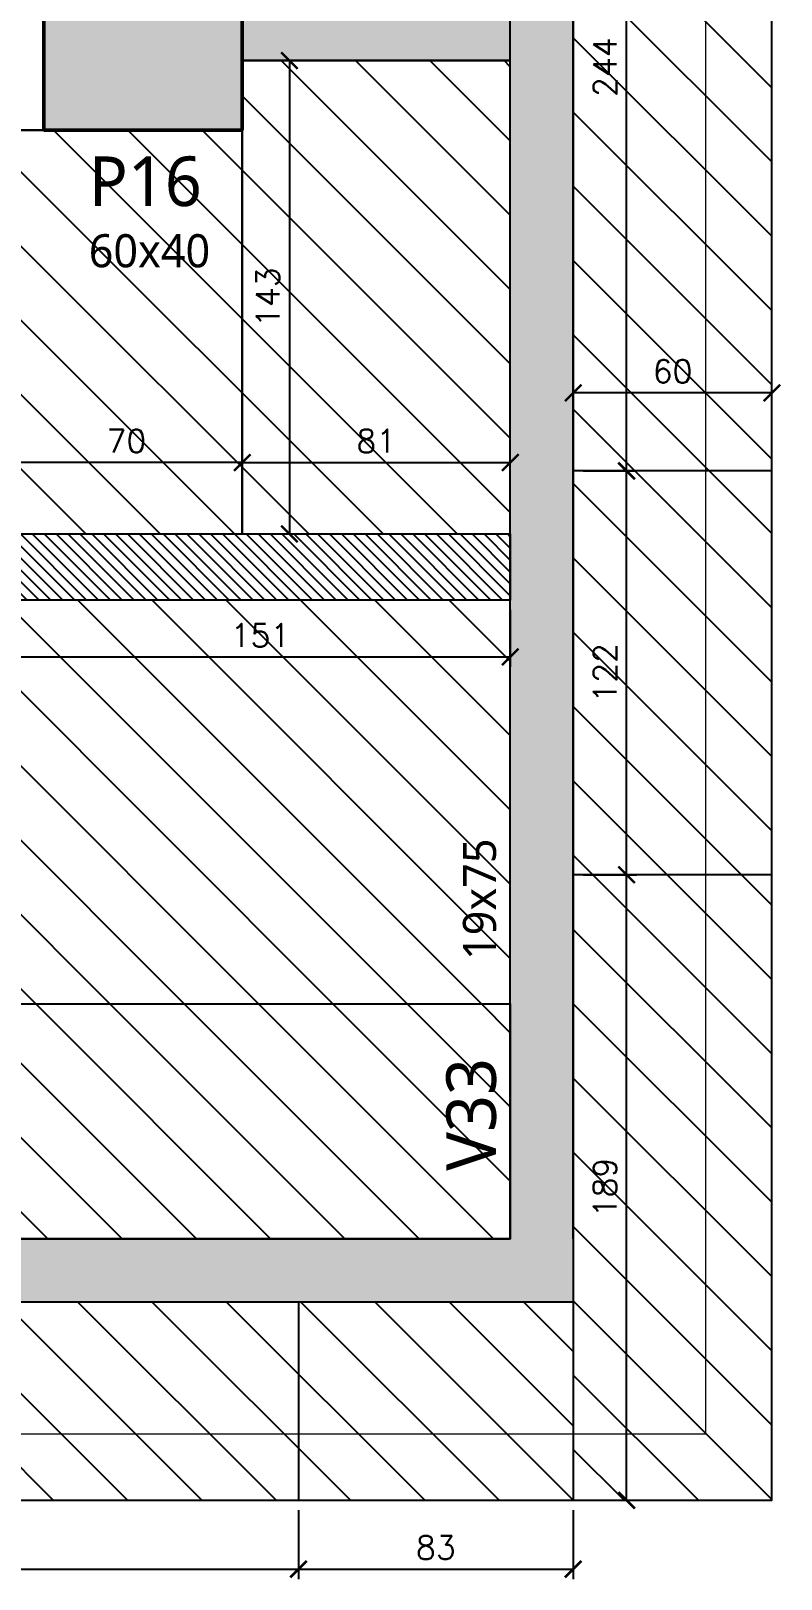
# Model space of a CAD drawing. Extents: x -32107 to -10774, y -8834 to 6017.
# Drawn here: x -28571.6 to -28344.9, y -7550.9 to -7083.2 of the extents above; entities that cross this region are included whole.
import ezdxf

# ---------------------------------------------------------------- set-up
doc = ezdxf.new("R2010")
doc.units = 0
doc.header["$PDMODE"] = 2
doc.header["$PDSIZE"] = 10
doc.layers.get('0').update_dxf_attribs({"lineweight": 13})
doc.layers.get('Defpoints').update_dxf_attribs({"lineweight": 13})
doc.layers.add('A-DETL', color=7, linetype='Continuous', lineweight=18, true_color=0x00a600)
for name, color, linetype, lineweight in [('A-FLOR', 7, 'Continuous', 18), ('S-BEAM', 7, 'Continuous', 18), ('S-BEAM-IDEN', 7, 'Continuous', 9), ('S-COLS', 7, 'Continuous', 18), ('S-COLS-IDEN', 7, 'Continuous', 9)]:
    doc.layers.add(name, color=color, linetype=linetype, lineweight=lineweight)
for name, color, linetype in [('Cota', 4, 'Continuous'), ('Faixa Reesc', 8, 'Continuous'), ('Painéis', 200, 'Continuous'), ('Reaproveitamento', 251, 'Continuous')]:
    doc.layers.add(name, color=color, linetype=linetype)
doc.styles.add('Gadugi', font='gadugi.ttf', dxfattribs={"height": 15})
doc.styles.add('Gadugi_1', font='gadugi.ttf', dxfattribs={"height": 10})
doc.styles.add('ROMANS', font='romans.shx')
doc.dimstyles.new('Cota Paínel', dxfattribs={"dimtxt": 7, "dimasz": 5, "dimexe": 3, "dimexo": 3, "dimgap": 3, "dimtad": 1, "dimdec": 1, "dimzin": 12, "dimdsep": 46, "dimtxsty": 'ROMANS', "dimblk": 'ARCHTICK', "dimcen": 0, "dimclrd": 4, "dimclre": 4, "dimclrt": 1, "dimadec": 1, "dimazin": 3, "dimtfac": 1, "dimtdec": 1, "dimtmove": 0, "dimatfit": 3, "dimldrblk": 'OBLIQUE', "dimfxl": 0, "dimtolj": 1, "dimtzin": 12, "dimarcsym": 0})
pattern_1 = [(135, (47.011, -948.851), (-11.22532, -11.22532), [])]

# ---------------------------------------------------------------- blocks, each defined once
blk = doc.blocks.new('_ArchTick')
at = {"color": 0, "linetype": 'ByBlock', "const_width": 0.15}
blk.add_lwpolyline([(-0.5, -0.5), (0.5, 0.5)], dxfattribs=at)
blk = doc.blocks.new('*D151')
at = {"layer": 'Cota', "color": 4, "lineweight": -2, "transparency": 16777216}
for p, q in [((-28734.71, -7530.14), (-28734.71, -7550.92)), ((-28490.71, -7530.14), (-28490.71, -7550.92)), ((-28734.71, -7547.92), (-28490.71, -7547.92))]:
    blk.add_line(p, q, dxfattribs=at)
at = {"layer": 'Defpoints', "color": 0, "transparency": 16777216}
for p in [(-28734.71, -7527.14), (-28490.71, -7527.14), (-28490.71, -7547.92)]:
    blk.add_point(p, dxfattribs=at)
at = {"layer": 'Cota', "color": 4, "lineweight": -2, "transparency": 16777216, "xscale": 5, "yscale": 5, "zscale": 5, "rotation": 180}
blk.add_blockref('_ArchTick', (-28734.71, -7547.92), dxfattribs=at)
at = {"layer": 'Cota', "color": 4, "lineweight": -2, "transparency": 16777216, "xscale": 5, "yscale": 5, "zscale": 5}
blk.add_blockref('_ArchTick', (-28490.71, -7547.92), dxfattribs=at)
at = {"layer": 'Cota', "color": 1, "transparency": 16777216, "insert": (-28612.71, -7541.42), "char_height": 7, "attachment_point": 5, "style": 'ROMANS'}
blk.add_mtext('\\A1;244', dxfattribs=at)
blk = doc.blocks.new('_OBLIQUE')
at = {"color": 0, "linetype": 'ByBlock', "lineweight": -2}
for p, q in [((0, 0), (-1, 0)), ((-0.5, -0.5), (0.5, 0.5))]:
    blk.add_line(p, q, dxfattribs=at)
blk = doc.blocks.new('*D152')
at = {"layer": 'Cota', "color": 4, "lineweight": -2, "transparency": 16777216}
for p, q in [((-28490.71, -7530.14), (-28490.71, -7550.92)), ((-28407.71, -7530.14), (-28407.71, -7550.92)), ((-28490.71, -7547.92), (-28407.71, -7547.92))]:
    blk.add_line(p, q, dxfattribs=at)
at = {"layer": 'Defpoints', "color": 0, "transparency": 16777216}
for p in [(-28490.71, -7527.14), (-28407.71, -7527.14), (-28407.71, -7547.92)]:
    blk.add_point(p, dxfattribs=at)
at = {"layer": 'Cota', "color": 4, "lineweight": -2, "transparency": 16777216, "xscale": 5, "yscale": 5, "zscale": 5, "rotation": 180}
blk.add_blockref('_ArchTick', (-28490.71, -7547.92), dxfattribs=at)
at = {"layer": 'Cota', "color": 4, "lineweight": -2, "transparency": 16777216, "xscale": 5, "yscale": 5, "zscale": 5}
blk.add_blockref('_ArchTick', (-28407.71, -7547.92), dxfattribs=at)
at = {"layer": 'Cota', "color": 1, "transparency": 16777216, "insert": (-28449.21, -7541.42), "char_height": 7, "attachment_point": 5, "style": 'ROMANS'}
blk.add_mtext('\\A1;83', dxfattribs=at)
blk = doc.blocks.new('*D155')
at = {"layer": 'Cota', "color": 4, "lineweight": -2, "transparency": 16777216}
for p, q in [((-28404.67, -7338.14), (-28388.58, -7338.14)), ((-28391.58, -7527.14), (-28391.58, -7338.14)), ((-28404.67, -7527.14), (-28388.58, -7527.14))]:
    blk.add_line(p, q, dxfattribs=at)
at = {"layer": 'Defpoints', "color": 0, "transparency": 16777216}
for p in [(-28407.67, -7338.14), (-28391.58, -7338.14), (-28407.67, -7527.14)]:
    blk.add_point(p, dxfattribs=at)
at = {"layer": 'Cota', "color": 4, "lineweight": -2, "transparency": 16777216, "xscale": 5, "yscale": 5, "zscale": 5}
for p, rotation in [((-28391.58, -7338.14), 90), ((-28391.58, -7527.14), 270)]:
    blk.add_blockref('_ArchTick', p, dxfattribs=dict(at, rotation=rotation))
at = {"layer": 'Cota', "color": 1, "transparency": 16777216, "insert": (-28398.08, -7432.64), "char_height": 7, "attachment_point": 5, "rotation": 90, "style": 'ROMANS'}
blk.add_mtext('\\A1;189', dxfattribs=at)
blk = doc.blocks.new('*D156')
at = {"layer": 'Cota', "color": 4, "lineweight": -2, "transparency": 16777216}
for p, q in [((-28404.67, -7216.14), (-28388.58, -7216.14)), ((-28391.58, -7338.14), (-28391.58, -7216.14)), ((-28404.67, -7338.14), (-28388.58, -7338.14))]:
    blk.add_line(p, q, dxfattribs=at)
at = {"layer": 'Defpoints', "color": 0, "transparency": 16777216}
for p in [(-28407.67, -7216.14), (-28391.58, -7216.14), (-28407.67, -7338.14)]:
    blk.add_point(p, dxfattribs=at)
at = {"layer": 'Cota', "color": 4, "lineweight": -2, "transparency": 16777216, "xscale": 5, "yscale": 5, "zscale": 5}
for p, rotation in [((-28391.58, -7216.14), 90), ((-28391.58, -7338.14), 270)]:
    blk.add_blockref('_ArchTick', p, dxfattribs=dict(at, rotation=rotation))
at = {"layer": 'Cota', "color": 1, "transparency": 16777216, "insert": (-28398.08, -7277.14), "char_height": 7, "attachment_point": 5, "rotation": 90, "style": 'ROMANS'}
blk.add_mtext('\\A1;122', dxfattribs=at)
blk = doc.blocks.new('*D157')
at = {"layer": 'Cota', "color": 4, "lineweight": -2, "transparency": 16777216}
for p, q in [((-28404.67, -6972.14), (-28388.58, -6972.14)), ((-28391.58, -7216.14), (-28391.58, -6972.14)), ((-28404.67, -7216.14), (-28388.58, -7216.14))]:
    blk.add_line(p, q, dxfattribs=at)
at = {"layer": 'Defpoints', "color": 0, "transparency": 16777216}
for p in [(-28407.67, -6972.14), (-28391.58, -6972.14), (-28407.67, -7216.14)]:
    blk.add_point(p, dxfattribs=at)
at = {"layer": 'Cota', "color": 4, "lineweight": -2, "transparency": 16777216, "xscale": 5, "yscale": 5, "zscale": 5}
for p, rotation in [((-28391.58, -6972.14), 90), ((-28391.58, -7216.14), 270)]:
    blk.add_blockref('_ArchTick', p, dxfattribs=dict(at, rotation=rotation))
at = {"layer": 'Cota', "color": 1, "transparency": 16777216, "insert": (-28398.08, -7094.14), "char_height": 7, "attachment_point": 5, "rotation": 90, "style": 'ROMANS'}
blk.add_mtext('\\A1;244', dxfattribs=at)
blk = doc.blocks.new('*D160')
at = {"layer": 'Cota', "color": 4, "lineweight": -2, "transparency": 16777216}
for p, q in [((-28407.67, -7213.14), (-28407.67, -7189.55)), ((-28347.67, -7192.55), (-28407.67, -7192.55)), ((-28347.67, -7213.14), (-28347.67, -7189.55))]:
    blk.add_line(p, q, dxfattribs=at)
at = {"layer": 'Defpoints', "color": 0, "transparency": 16777216}
for p in [(-28407.67, -7192.55), (-28407.67, -7216.14), (-28347.67, -7216.14)]:
    blk.add_point(p, dxfattribs=at)
at = {"layer": 'Cota', "color": 4, "lineweight": -2, "transparency": 16777216, "xscale": 5, "yscale": 5, "zscale": 5, "rotation": 180}
blk.add_blockref('_ArchTick', (-28407.67, -7192.55), dxfattribs=at)
at = {"layer": 'Cota', "color": 4, "lineweight": -2, "transparency": 16777216, "xscale": 5, "yscale": 5, "zscale": 5}
blk.add_blockref('_ArchTick', (-28347.67, -7192.55), dxfattribs=at)
at = {"layer": 'Cota', "color": 1, "transparency": 16777216, "insert": (-28377.67, -7186.05), "char_height": 7, "attachment_point": 5, "style": 'ROMANS'}
blk.add_mtext('\\A1;60', dxfattribs=at)
blk = doc.blocks.new('*D245')
at = {"layer": 'Cota', "color": 4, "lineweight": -2, "transparency": 16777216}
for p, q in [((-28577.71, -7258.14), (-28577.71, -7275.32)), ((-28426.71, -7258.14), (-28426.71, -7275.32)), ((-28577.71, -7272.32), (-28426.71, -7272.32))]:
    blk.add_line(p, q, dxfattribs=at)
at = {"layer": 'Defpoints', "color": 0, "transparency": 16777216}
for p in [(-28577.71, -7255.14), (-28426.71, -7255.14), (-28426.71, -7272.32)]:
    blk.add_point(p, dxfattribs=at)
at = {"layer": 'Cota', "color": 4, "lineweight": -2, "transparency": 16777216, "xscale": 5, "yscale": 5, "zscale": 5, "rotation": 180}
blk.add_blockref('_ArchTick', (-28577.71, -7272.32), dxfattribs=at)
at = {"layer": 'Cota', "color": 4, "lineweight": -2, "transparency": 16777216, "xscale": 5, "yscale": 5, "zscale": 5}
blk.add_blockref('_ArchTick', (-28426.71, -7272.32), dxfattribs=at)
at = {"layer": 'Cota', "color": 1, "transparency": 16777216, "insert": (-28502.21, -7265.82), "char_height": 7, "attachment_point": 5, "style": 'ROMANS'}
blk.add_mtext('\\A1;151', dxfattribs=at)
blk = doc.blocks.new('*D249')
at = {"layer": 'Cota', "color": 4, "lineweight": -2, "transparency": 16777216}
for p, q in [((-28504.71, -7092.14), (-28490.47, -7092.14)), ((-28493.47, -7092.14), (-28493.47, -7235.14)), ((-28504.71, -7235.14), (-28490.47, -7235.14))]:
    blk.add_line(p, q, dxfattribs=at)
at = {"layer": 'Defpoints', "color": 0, "transparency": 16777216}
for p in [(-28507.71, -7092.14), (-28507.71, -7235.14), (-28493.47, -7235.14)]:
    blk.add_point(p, dxfattribs=at)
at = {"layer": 'Cota', "color": 4, "lineweight": -2, "transparency": 16777216, "xscale": 5, "yscale": 5, "zscale": 5}
for p, rotation in [((-28493.47, -7092.14), 90), ((-28493.47, -7235.14), 270)]:
    blk.add_blockref('_ArchTick', p, dxfattribs=dict(at, rotation=rotation))
at = {"layer": 'Cota', "color": 1, "transparency": 16777216, "insert": (-28499.97, -7163.64), "char_height": 7, "attachment_point": 5, "rotation": 90, "style": 'ROMANS'}
blk.add_mtext('\\A1;143', dxfattribs=at)
blk = doc.blocks.new('*D250')
at = {"layer": 'Cota', "color": 4, "lineweight": -2, "transparency": 16777216}
for p, q in [((-28507.71, -7232.14), (-28507.71, -7210.59)), ((-28426.71, -7232.14), (-28426.71, -7210.59)), ((-28507.71, -7213.59), (-28426.71, -7213.59))]:
    blk.add_line(p, q, dxfattribs=at)
at = {"layer": 'Defpoints', "color": 0, "transparency": 16777216}
for p in [(-28426.71, -7213.59), (-28507.71, -7235.14), (-28426.71, -7235.14)]:
    blk.add_point(p, dxfattribs=at)
at = {"layer": 'Cota', "color": 4, "lineweight": -2, "transparency": 16777216, "xscale": 5, "yscale": 5, "zscale": 5, "rotation": 180}
blk.add_blockref('_ArchTick', (-28507.71, -7213.59), dxfattribs=at)
at = {"layer": 'Cota', "color": 4, "lineweight": -2, "transparency": 16777216, "xscale": 5, "yscale": 5, "zscale": 5}
blk.add_blockref('_ArchTick', (-28426.71, -7213.59), dxfattribs=at)
at = {"layer": 'Cota', "color": 1, "transparency": 16777216, "insert": (-28467.21, -7207.09), "char_height": 7, "attachment_point": 5, "style": 'ROMANS'}
blk.add_mtext('\\A1;81', dxfattribs=at)
blk = doc.blocks.new('*D251')
at = {"layer": 'Cota', "color": 4, "lineweight": -2, "transparency": 16777216}
for p, q in [((-28577.71, -7232.14), (-28577.71, -7210.59)), ((-28507.71, -7232.14), (-28507.71, -7210.59)), ((-28507.71, -7213.59), (-28577.71, -7213.59))]:
    blk.add_line(p, q, dxfattribs=at)
at = {"layer": 'Defpoints', "color": 0, "transparency": 16777216}
for p in [(-28577.71, -7213.59), (-28577.71, -7235.14), (-28507.71, -7235.14)]:
    blk.add_point(p, dxfattribs=at)
at = {"layer": 'Cota', "color": 4, "lineweight": -2, "transparency": 16777216, "xscale": 5, "yscale": 5, "zscale": 5, "rotation": 180}
blk.add_blockref('_ArchTick', (-28577.71, -7213.59), dxfattribs=at)
at = {"layer": 'Cota', "color": 4, "lineweight": -2, "transparency": 16777216, "xscale": 5, "yscale": 5, "zscale": 5}
blk.add_blockref('_ArchTick', (-28507.71, -7213.59), dxfattribs=at)
at = {"layer": 'Cota', "color": 1, "transparency": 16777216, "insert": (-28542.71, -7207.09), "char_height": 7, "attachment_point": 5, "style": 'ROMANS'}
blk.add_mtext('\\A1;70', dxfattribs=at)

msp = doc.modelspace()

# ---------------------------------------------------------------- hatches: boundary and pattern name
at = {"layer": 'Faixa Reesc'}
h = msp.add_hatch(dxfattribs=at)
h.set_pattern_fill('ANSI31', color=256, scale=0.8, angle=90)
h.set_pattern_definition([(135, (47.0113, -948.8514), (-1.79605122, -1.79605122), [])])
h.paths.add_polyline_path([(-28577.71, -7235.14), (-28507.71, -7235.14), (-28426.71, -7235.14), (-28426.71, -7255.14), (-28577.71, -7255.14)])
at = {"layer": 'Reaproveitamento'}
h = msp.add_hatch(dxfattribs=at)
h.set_pattern_fill('ANSI31', color=256, scale=5, angle=90)
h.set_pattern_definition([(135, (-1157.109, -10583.046), (-11.22532, -11.22532), [])])
h.paths.add_polyline_path([(-28347.67, -6617.14), (-28363.71, -6617.14), (-28363.71, -6602.14), (-28407.67, -6602.14), (-28407.67, -7527.14), (-28347.67, -7527.14)])
h = msp.add_hatch(dxfattribs=at)
h.set_pattern_fill('ANSI31', color=256, scale=5, angle=90)
h.set_pattern_definition(pattern_1)
h.paths.add_polyline_path([(-28577.71, -7113.14), (-28507.71, -7113.14), (-28507.71, -7235.14), (-28577.71, -7235.14)])
h.paths.add_polyline_path([(-28507.71, -7092.14), (-28426.71, -7092.14), (-28426.71, -7235.14), (-28507.71, -7235.14)])
h.paths.add_polyline_path([(-28577.71, -7255.14), (-28426.71, -7255.14), (-28426.71, -7377.14), (-28577.71, -7377.14)])
h.paths.add_polyline_path([(-28658.71, -7255.14), (-28577.71, -7255.14), (-28577.71, -7377.14), (-28629.66, -7377.14, 0.063254), (-28628.71, -7369.64, 0.414214), (-28658.71, -7339.64)])
h.paths.add_polyline_path([(-28821.71, -7255.14), (-28658.71, -7255.14), (-28658.71, -7339.64, 0.414214), (-28688.71, -7369.64, 0.063254), (-28687.76, -7377.14), (-28821.71, -7377.14)])
h.paths.add_polyline_path([(-28535.29, -7212.34), (-28550.12, -7212.34), (-28550.12, -7201.84), (-28535.29, -7201.84)], flags=24)
h.paths.add_polyline_path([(-28518.37, -7159.33), (-28560.72, -7159.33), (-28560.72, -7135.34), (-28518.37, -7135.34)], flags=24)
h.paths.add_polyline_path([(-28515.92, -7143.88), (-28558.52, -7143.88), (-28558.52, -7107.89), (-28515.92, -7107.89)], flags=9)
h.paths.add_polyline_path([(-28492.22, -7173.89), (-28492.22, -7153.39), (-28481.72, -7153.39), (-28481.72, -7173.89)], flags=24)
h.paths.add_polyline_path([(-28460.79, -7212.34), (-28473.62, -7212.34), (-28473.62, -7201.84), (-28460.79, -7201.84)], flags=24)
h.paths.add_polyline_path([(-28423.98, -7112.4), (-28466.33, -7112.4), (-28466.33, -7088.41), (-28423.98, -7088.41)], flags=9)
h.paths.add_polyline_path([(-28492.96, -7271.07), (-28511.46, -7271.07), (-28511.46, -7260.57), (-28492.96, -7260.57)], flags=24)
h.paths.add_polyline_path([(-28611.79, -7271.07), (-28624.62, -7271.07), (-28624.62, -7260.57), (-28611.79, -7260.57)], flags=24)
h.paths.add_polyline_path([(-28596.27, -7341.92), (-28611.1, -7341.92), (-28611.1, -7331.42), (-28596.27, -7331.42)], flags=24)
h.paths.add_polyline_path([(-28622.41, -7306.22), (-28633.41, -7324.69), (-28642.43, -7319.32), (-28631.43, -7300.84)], flags=24)
h.paths.add_polyline_path([(-28729.96, -7271.07), (-28750.46, -7271.07), (-28750.46, -7260.57), (-28729.96, -7260.57)], flags=24)
h.paths.add_polyline_path([(-28711.79, -7370.81), (-28711.79, -7345.97), (-28701.29, -7345.97), (-28701.29, -7370.81)], flags=24)
h.paths.add_polyline_path([(-28775.53, -7300.24), (-28789.33, -7300.24), (-28789.33, -7282.24), (-28775.53, -7282.24)], flags=24)
h.paths.add_polyline_path([(-28765.11, -7280.7), (-28799.01, -7280.7), (-28799.01, -7250.7), (-28765.11, -7250.7)], flags=9)
h.paths.add_polyline_path([(-28768.48, -7289.81), (-28797.17, -7289.81), (-28797.17, -7271.81), (-28768.48, -7271.81)], flags=24)
h.paths.add_polyline_path([(-28760.05, -7368.32), (-28788.81, -7368.32), (-28788.81, -7344.32), (-28760.05, -7344.32)], flags=24)
h.paths.add_polyline_path([(-28753.42, -7352.87), (-28796.01, -7352.87), (-28796.01, -7316.88), (-28753.42, -7316.88)], flags=24)
h = msp.add_hatch(dxfattribs=at)
h.set_pattern_fill('ANSI31', color=256)
h.set_pattern_definition([(45, (47.0113, -948.8514), (-2.24506403, 2.24506403), [])])
h.paths.add_polyline_path([(-28577.71, -7235.14), (-28507.71, -7235.14), (-28426.71, -7235.14), (-28426.71, -7255.14), (-28577.71, -7255.14)], flags=17)
h.paths.add_polyline_path([(-28577.71, -7235.14), (-28426.71, -7235.14), (-28426.71, -7255.14), (-28577.71, -7255.14)])
h = msp.add_hatch(dxfattribs=at)
h.set_pattern_fill('ANSI31', color=256, scale=5, angle=90)
h.set_pattern_definition(pattern_1)
h.paths.add_polyline_path([(-29309.71, -7377.14), (-29065.71, -7377.14), (-29065.71, -7448.14), (-29309.71, -7448.14)])
h.paths.add_polyline_path([(-29065.71, -7377.14), (-28821.71, -7377.14), (-28821.71, -7448.14), (-29065.71, -7448.14)])
h.paths.add_polyline_path([(-28821.71, -7377.14), (-28687.76, -7377.14, 0.083444), (-28683.71, -7386.22), (-28683.71, -7448.14), (-28747.79, -7448.14), (-28747.79, -7410.93), (-28757.79, -7410.93), (-28757.79, -7448.14), (-28821.71, -7448.14)])
h.paths.add_polyline_path([(-28633.71, -7386.22, 0.083444), (-28629.66, -7377.14), (-28577.71, -7377.14), (-28577.71, -7448.14), (-28633.71, -7448.14)])
h.paths.add_polyline_path([(-28577.71, -7377.14), (-28426.71, -7377.14), (-28426.71, -7448.14), (-28577.71, -7448.14)])
h.paths.add_polyline_path([(-28443.33, -7452.92), (-28487.24, -7452.92), (-28487.24, -7416.92), (-28443.33, -7416.92)], flags=9)
h.paths.add_polyline_path([(-28506.88, -7449.91), (-28549.23, -7449.91), (-28549.23, -7425.91), (-28506.88, -7425.91)], flags=9)
h = msp.add_hatch(dxfattribs=at)
h.set_pattern_fill('ANSI31', color=256, scale=5, angle=90)
h.set_pattern_definition([(135, (-1310.65, -9659.046), (-11.22532, -11.22532), [])])
h.paths.add_polyline_path([(-28407.71, -7527.14), (-28407.71, -7467.14), (-30686.71, -7467.14), (-30686.71, -7527.14)])
at = {"layer": 'S-BEAM', "true_color": 0xccffcc}
for points in [[(-28407.71, -7448.14), (-28407.71, -6777.14), (-28426.71, -6777.14), (-28426.71, -7448.14)], [(-28738.17, -7467.14), (-28407.71, -7467.14), (-28407.71, -7448.14), (-29309.71, -7448.14), (-29309.71, -7467.14)]]:
    msp.add_hatch(color=254, dxfattribs=at).paths.add_polyline_path(points, flags=0)
at = {"layer": 'S-BEAM', "true_color": 0xd9d9d9}
msp.add_hatch(color=254, dxfattribs=at).paths.add_polyline_path([(-28507.71, -7092.14), (-28426.71, -7092.14), (-28426.71, -7073.14), (-28507.71, -7073.14)], flags=0)
at = {"layer": 'S-COLS', "true_color": 0x808080}
msp.add_hatch(color=8, dxfattribs=at).paths.add_polyline_path([(-28507.71, -7113.14), (-28507.71, -7073.14), (-28567.71, -7073.14), (-28567.71, -7113.14)], flags=0)

# ---------------------------------------------------------------- linework, layer by layer
at = {"layer": 'A-DETL'}
for p, q in [((-28407.71, -6602.14), (-28407.71, -7467.14)), ((-28407.71, -7467.14), (-30686.71, -7467.14))]:
    msp.add_line(p, q, dxfattribs=at)
at = {"layer": 'A-FLOR'}
for p, q in [((-28367.71, -6602.14), (-28367.71, -7507.14)), ((-28367.71, -7507.14), (-30726.71, -7507.14))]:
    msp.add_line(p, q, dxfattribs=at)
at = {"layer": 'Painéis'}
for p, q in [((-28347.67, -7527.14), (-28347.67, -6617.14)), ((-28347.67, -7216.14), (-28407.67, -7216.14)), ((-28347.67, -7338.14), (-28407.67, -7338.14)), ((-28490.71, -7467.14), (-28490.71, -7527.14)), ((-28407.71, -7467.14), (-28407.71, -7527.14)), ((-30686.71, -7527.14), (-28407.67, -7527.14))]:
    msp.add_line(p, q, dxfattribs=at)
msp.add_lwpolyline([(-28363.71, -6617.14), (-28363.71, -6602.14), (-28407.67, -6602.14), (-28407.67, -7527.14), (-28347.67, -7527.14), (-28347.67, -6617.14), (-28363.71, -6617.14)], dxfattribs=at)
for points in [[(-28507.71, -7235.14), (-28426.71, -7235.14), (-28426.71, -7092.14), (-28507.71, -7092.14)], [(-28507.71, -7113.14), (-28577.71, -7113.14), (-28577.71, -7235.14), (-28507.71, -7235.14)], [(-28426.71, -7255.14), (-28577.71, -7255.14), (-28577.71, -7235.14), (-28426.71, -7235.14)], [(-28577.71, -7377.14), (-28426.71, -7377.14), (-28426.71, -7255.14), (-28577.71, -7255.14)], [(-28577.71, -7377.14), (-28426.71, -7377.14), (-28426.71, -7448.14), (-28577.71, -7448.14)]]:
    msp.add_lwpolyline(points, close=True, dxfattribs=at)
at = {"layer": 'S-BEAM', "lineweight": 25}
for p, q in [((-28426.71, -7448.14), (-28426.71, -6777.14)), ((-28407.71, -7448.14), (-28407.71, -6777.14)), ((-28507.71, -7092.14), (-28426.71, -7092.14)), ((-29309.71, -7113.14), (-28567.71, -7113.14)), ((-29309.71, -7448.14), (-28426.71, -7448.14)), ((-28407.71, -7448.14), (-28407.71, -7467.14)), ((-29309.71, -7467.14), (-28407.71, -7467.14))]:
    msp.add_line(p, q, dxfattribs=at)
at = {"layer": 'S-COLS', "lineweight": 50}
for p, q in [((-28567.71, -7113.14), (-28567.71, -7073.14)), ((-28507.71, -7073.14), (-28507.71, -7113.14)), ((-28507.71, -7113.14), (-28567.71, -7113.14))]:
    msp.add_line(p, q, dxfattribs=at)

# ---------------------------------------------------------------- texts
at = {"layer": 'S-BEAM-IDEN', "attachment_point": 1, "rotation": 90}
for s, insert, char_height, width, style in [('19x75', (-28441.03, -7363.87), 10, 44.8945, 'Gadugi_1'), ('V33', (-28446.06, -7427.58), 15, 44.0928, 'Gadugi')]:
    msp.add_mtext(s, dxfattribs=dict(at, insert=insert, char_height=char_height, width=width, style=style))
at = {"layer": 'S-COLS-IDEN', "attachment_point": 1}
for s, insert, char_height, width, style in [('P16', (-28554.09, -7121.12), 15, 42.4894, 'Gadugi'), ('60x40', (-28554.09, -7144.61), 10, 44.8945, 'Gadugi_1')]:
    msp.add_mtext(s, dxfattribs=dict(at, insert=insert, char_height=char_height, width=width, style=style))

# ---------------------------------------------------------------- dimensions: what is measured, and where the dimension line sits
at = {"layer": 'Cota'}
for base, p1, p2, angle, override, picture, middle in [((-28391.58, -6972.14), (-28407.67, -7216.14), (-28407.67, -6972.14), 90, {"dimtmove": 1}, '*D157', (-28398.08, -7094.14)), ((-28493.47, -7235.14), (-28507.71, -7092.14), (-28507.71, -7235.14), 90, {"dimarcsym": 2}, '*D249', (-28499.97, -7163.64)), ((-28577.71, -7213.59), (-28507.71, -7235.14), (-28577.71, -7235.14), 180, {"dimarcsym": 2}, '*D251', (-28542.71, -7207.09)), ((-28426.71, -7213.59), (-28507.71, -7235.14), (-28426.71, -7235.14), 180, {"dimarcsym": 2}, '*D250', (-28467.21, -7207.09)), ((-28391.58, -7216.14), (-28407.67, -7338.14), (-28407.67, -7216.14), 90, {"dimtmove": 1}, '*D156', (-28398.08, -7277.14)), ((-28426.71, -7272.32), (-28577.71, -7255.14), (-28426.71, -7255.14), 180, {"dimtmove": 1, "dimarcsym": 2}, '*D245', (-28502.21, -7265.82))]:
    dim = msp.add_linear_dim(base=base, p1=p1, p2=p2, angle=angle, dimstyle='Cota Paínel', override=override, dxfattribs=at)
    dim.commit()
    dim.dimension.update_dxf_attribs({"geometry": picture, "text_midpoint": middle})
dim = msp.add_linear_dim(base=(-28407.67, -7192.55), p1=(-28347.67, -7216.14), p2=(-28407.67, -7216.14), dimstyle='Cota Paínel', dxfattribs=at)
dim.commit()
dim.dimension.update_dxf_attribs({"geometry": '*D160', "text_midpoint": (-28377.67, -7186.05)})
dim = msp.add_linear_dim(base=(-28391.58, -7338.14), p1=(-28407.67, -7527.14), p2=(-28407.67, -7338.14), angle=90, dimstyle='Cota Paínel', dxfattribs=at)
dim.commit()
dim.dimension.update_dxf_attribs({"geometry": '*D155', "text_midpoint": (-28398.08, -7432.64)})
for base, p1, p2, picture, middle in [((-28490.71, -7547.92), (-28734.71, -7527.14), (-28490.71, -7527.14), '*D151', (-28612.71, -7541.42)), ((-28407.71, -7547.92), (-28490.71, -7527.14), (-28407.71, -7527.14), '*D152', (-28449.21, -7541.42))]:
    dim = msp.add_linear_dim(base=base, p1=p1, p2=p2, dimstyle='Cota Paínel', override={"dimtmove": 1, "dimarcsym": 2}, dxfattribs=at)
    dim.commit()
    dim.dimension.update_dxf_attribs({"geometry": picture, "text_midpoint": middle})

doc.saveas('drawing.dxf')
